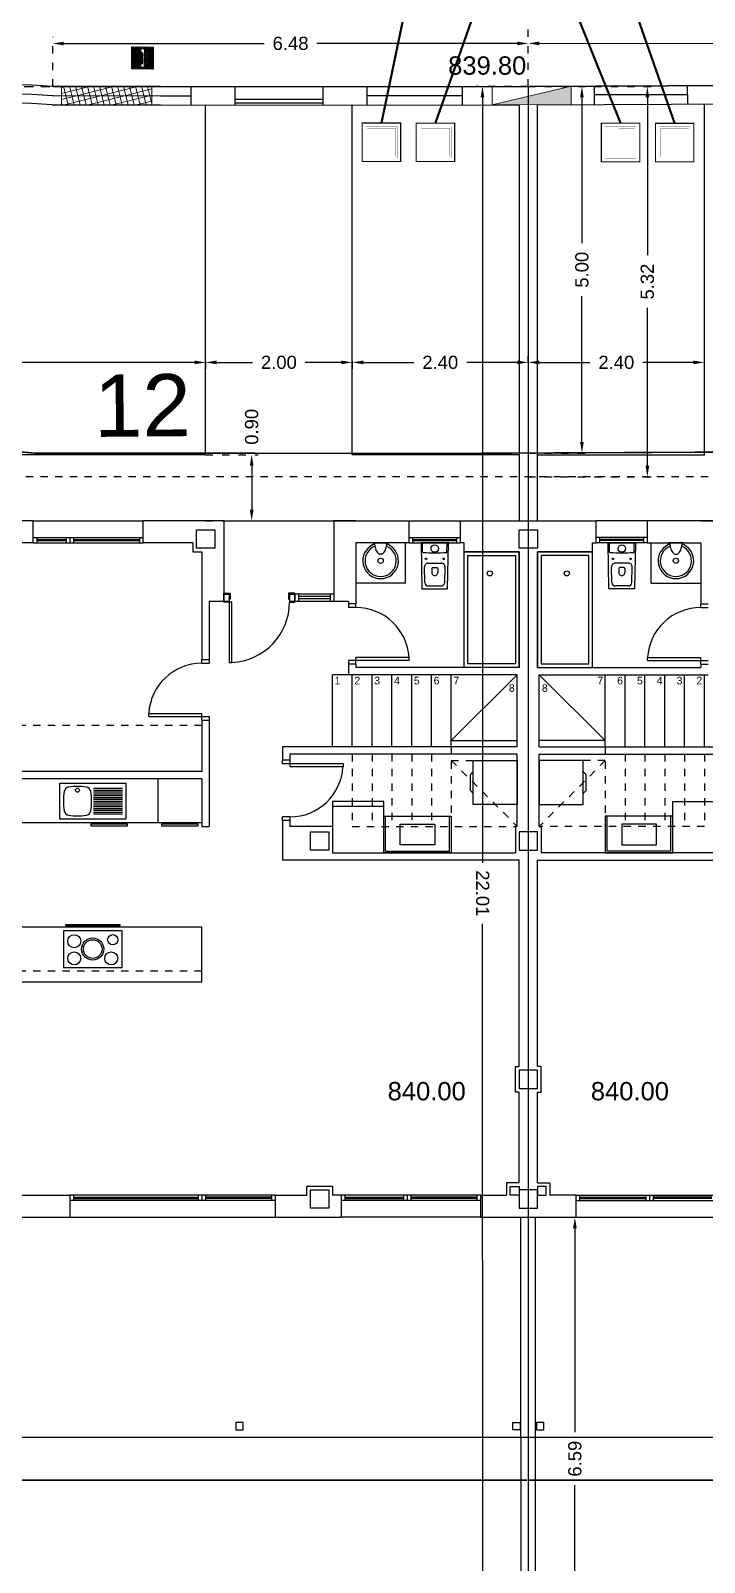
# Model space of a CAD drawing. Header units: millimetres. Extents: x 441061 to 442903, y 4515148 to 4515613.
# Drawn here: x 442709.97 to 442719.15, y 4515528.84 to 4515549.73 of the extents above; entities that cross this region are included whole.
import ezdxf
from ezdxf.enums import TextEntityAlignment as Align

# ---------------------------------------------------------------- set-up
doc = ezdxf.new("R2010")
doc.units = ezdxf.units.MM
for name, pattern in [('CONTINUA', [0]), ('PUNTOS2', [0.125, 0, -0.125]), ('RAYITAS', [0.375, 0.25, -0.125])]:
    doc.linetypes.add(name, pattern=pattern)
for name, color, linetype in [('01_cotas', 254, 'Continuous'), ('01_ejes', 10, 'Continuous'), ('01_implantación', 5, 'Continuous'), ('01_mono BAJA', 2, 'Continuous'), ('01_parcela', 7, 'Continuous'), ('01_proyección', 4, 'RAYITAS'), ('01_retranqueo', 250, 'Continuous'), ('01_textos', 7, 'Continuous'), ('01_urb interior', 4, 'Continuous')]:
    doc.layers.add(name, color=color, linetype=linetype)
doc.layers.add('01_muebles_B', color=254, linetype='Continuous', lineweight=5)
doc.layers.add('INGIN SANEAMIENTO ENTERRADO FECALES', color=10, linetype='Continuous', lineweight=25)
doc.styles.add('Estilo1', font='swissel.ttf')
doc.styles.add('NIEVES2', font='sanss___.ttf')
doc.styles.add('ROMANS', font='romans')
doc.dimstyles.new('DECIMAL-50', dxfattribs={"dimtxt": 0.08, "dimasz": 0.15, "dimexe": 0.09, "dimexo": 0, "dimgap": 0.09, "dimtad": 0, "dimzin": 0, "dimdsep": 46, "dimtxsty": 'ROMANS', "dimcen": 0.09, "dimclrt": 6, "dimadec": 0, "dimazin": 0, "dimtfac": 1.38, "dimtix": 1, "dimtofl": 0, "dimtmove": 2, "dimatfit": 3, "dimldrblk": 'OBLIQUE', "dimfxl": 1, "dimtolj": 1, "dimtzin": 0, "dimarcsym": 0})

# ---------------------------------------------------------------- blocks, each defined once
blk = doc.blocks.new('A$C6A825EFA')
at = {"layer": '01_mono BAJA', "color": 254}
for p, q in [((1.1, 12.5, 0), (0, 12.5, 0)), ((1.1, 12.2, 0), (1.1, 12.5, 0)), ((1.1, 12.5, 0), (2.6, 12.5, 0)), ((3.7, 12.5, 0), (2.6, 12.5, 0)), ((2.6, 12.2, 0), (2.6, 12.5, 0)), ((3.7, 12.5, 0), (3.7, 11.4, 0)), ((3.7, 12.5, 0), (5.2, 12.5, 0)), ((5.5, 12.5, 0), (5.2, 12.5, 0)), ((5.2, 12.5, 0), (5.2, 11.4, 0)), ((5.2, 12.5, 0), (6.225, 12.5, 0)), ((6.225, 12.2, 0), (6.225, 12.5, 0)), ((6.225, 12.5, 0), (6.925, 12.5, 0)), ((6.925, 12.5, 0), (8.775, 12.5, 0)), ((6.925, 12.2, 0), (6.925, 12.5, 0)), ((8.775, 12.2, 0), (8.775, 12.5, 0)), ((9.475, 12.5, 0), (8.775, 12.5, 0)), ((10.5, 12.5, 0), (9.475, 12.5, 0)), ((9.475, 12.2, 0), (9.475, 12.5, 0)), ((10.2, 12.5, 0), (10.5, 12.5, 0)), ((1.1, 12.2, 0), (0.425, 12.2, 0)), ((1.1, 12.27, 0), (2.6, 12.27, 0)), ((1.1, 12.2, 0), (2.6, 12.2, 0)), ((1.15, 12.27, 0), (1.15, 12.2, 0)), ((1.15, 12.242, 0), (1.55, 12.242, 0)), ((1.15, 12.228, 0), (1.55, 12.228, 0)), ((1.55, 12.27, 0), (1.55, 12.2, 0)), ((1.6, 12.27, 0), (1.6, 12.2, 0)), ((1.65, 12.27, 0), (1.65, 12.2, 0)), ((1.65, 12.242, 0), (2.55, 12.242, 0)), ((1.65, 12.228, 0), (2.55, 12.228, 0)), ((2.55, 12.27, 0), (2.55, 12.2, 0)), ((3.275, 12.2, 0), (2.6, 12.2, 0)), ((3.275, 12.2), (3.275, 12.075)), ((5.5, 12.2, 0), (5.5, 11.366, 0)), ((6.225, 12.2, 0), (5.5, 12.2, 0)), ((5.741, 12.198, 0), (5.742, 12.183, 0)), ((5.743, 12.2, 0), (5.932, 12.2, 0)), ((5.934, 12.198, 0), (5.933, 12.183, 0)), ((6.175, 11.65, 0), (6.175, 12.2, 0)), ((6.225, 12.27, 0), (6.925, 12.27, 0)), ((6.225, 12.2, 0), (6.925, 12.2, 0)), ((6.275, 12.2, 0), (6.275, 12.27, 0)), ((6.275, 12.242, 0), (6.875, 12.242, 0)), ((6.275, 12.228, 0), (6.875, 12.228, 0)), ((6.409, 12.073, 0), (6.407, 12.2, 0)), ((6.741, 12.073, 0), (6.743, 12.2, 0)), ((6.875, 12.2, 0), (6.875, 12.27, 0)), ((6.975, 12.2, 0), (6.925, 12.2, 0)), ((6.975, 12.075, 0), (6.975, 12.2, 0)), ((8.725, 12.075, 0), (8.725, 12.2, 0)), ((8.725, 12.2, 0), (8.775, 12.2, 0)), ((9.475, 12.27, 0), (8.775, 12.27, 0)), ((9.475, 12.2, 0), (8.775, 12.2, 0)), ((8.825, 12.2, 0), (8.825, 12.27, 0)), ((9.425, 12.242, 0), (8.825, 12.242, 0)), ((9.425, 12.228, 0), (8.825, 12.228, 0)), ((8.959, 12.073, 0), (8.957, 12.2, 0)), ((9.291, 12.073, 0), (9.293, 12.2, 0)), ((9.425, 12.2, 0), (9.425, 12.27, 0)), ((9.475, 12.2, 0), (10.2, 12.2, 0)), ((9.525, 11.65, 0), (9.525, 12.2, 0)), ((9.766, 12.198, 0), (9.767, 12.183, 0)), ((9.957, 12.2, 0), (9.768, 12.2, 0)), ((9.959, 12.198, 0), (9.958, 12.183, 0)), ((10.2, 12.2, 0), (10.2, 11.366, 0)), ((3.275, 12.075), (3.4, 12.075)), ((3.4, 12.075, 0), (3.4, 10.606, 0)), ((5.853, 12.043, 0), (5.822, 12.043, 0)), ((6.485, 11.92, 0), (6.665, 11.92, 0)), ((7.725, 12.075, 0), (6.975, 12.075, 0)), ((7.725, 10.5, 0), (7.725, 12.075, 0)), ((7.975, 10.5, 0), (7.975, 12.075, 0)), ((7.975, 12.075, 0), (8.725, 12.075, 0)), ((9.215, 11.92, 0), (9.035, 11.92, 0)), ((9.847, 12.043, 0), (9.878, 12.043, 0)), ((6.439, 11.659, 0), (6.435, 11.869, 0)), ((6.535, 11.85, 0), (6.535, 11.79, 0)), ((6.545, 11.86, 0), (6.605, 11.86, 0)), ((6.615, 11.85, 0), (6.615, 11.79, 0)), ((6.711, 11.659, 0), (6.715, 11.869, 0)), ((8.989, 11.659, 0), (8.985, 11.869, 0)), ((9.085, 11.85, 0), (9.085, 11.79, 0)), ((9.155, 11.86, 0), (9.095, 11.86, 0)), ((9.165, 11.85, 0), (9.165, 11.79, 0)), ((9.261, 11.659, 0), (9.265, 11.869, 0)), ((3.785, 11.5, 0), (3.785, 11.44, 0)), ((4.58, 11.5, 0), (4.58, 11.44, 0)), ((4.665, 11.5, 0), (4.665, 11.4, 0)), ((5.2, 11.5, 0), (4.665, 11.5, 0)), ((4.715, 11.5, 0), (4.715, 11.4, 0)), ((5.15, 11.5, 0), (5.15, 11.4, 0)), ((6.175, 11.65, 0), (5.5, 11.65, 0)), ((6.489, 11.61, 0), (6.661, 11.61, 0)), ((9.211, 11.61, 0), (9.039, 11.61, 0)), ((9.525, 11.65, 0), (10.2, 11.65, 0)), ((3.7, 11.4, 0), (3.5, 11.4, 0)), ((3.5, 11.4, 0), (3.5, 10.606, 0)), ((3.71, 11.4, 0), (3.77, 11.4, 0)), ((3.77, 11.43, 0), (3.77, 11.4, 0)), ((4.595, 11.43, 0), (4.595, 11.4, 0)), ((5.2, 11.4, 0), (4.665, 11.4, 0)), ((5.15, 11.467, 0), (4.715, 11.467, 0)), ((5.15, 11.433, 0), (4.715, 11.433, 0)), ((5.4, 11.4, 0), (5.2, 11.4, 0)), ((5.4, 11.4, 0), (5.4, 11.366, 0)), ((5.5, 11.366, 0), (5.4, 11.366, 0)), ((5.4, 11.366, 0), (5.4, 11.316, 0)), ((5.5, 11.316, 0), (5.4, 11.316, 0)), ((5.5, 11.316, 0), (5.5, 11.366, 0)), ((10.2, 11.366, 0), (10.3, 11.366, 0)), ((10.2, 11.316, 0), (10.2, 11.366, 0)), ((10.2, 11.316, 0), (10.3, 11.316, 0)), ((3.4, 10.606, 0), (3.5, 10.606, 0)), ((3.4, 10.556, 0), (3.4, 10.606, 0)), ((3.4, 10.556, 0), (3.5, 10.556, 0)), ((3.5, 10.606, 0), (3.5, 10.556, 0)), ((6.224, 10.591, 0), (5.4, 10.591, 0)), ((5.4, 10.591, 0), (5.4, 10.541, 0)), ((5.4, 10.541, 0), (5.4, 10.4, 0)), ((5.5, 10.541, 0), (5.4, 10.541, 0)), ((5.5, 10.541, 0), (5.5, 10.632, 0)), ((6.224, 10.632, 0), (5.5, 10.632, 0)), ((5.5, 10.541, 0), (5.5, 10.5, 0)), ((7.725, 10.5, 0), (5.5, 10.5, 0)), ((6.224, 10.591, 0), (6.224, 10.632, 0)), ((8.025, 10.5, 0), (10.2, 10.5, 0)), ((9.476, 10.591, 0), (9.476, 10.632, 0)), ((9.476, 10.632, 0), (10.2, 10.632, 0)), ((9.476, 10.591, 0), (10.3, 10.591, 0)), ((10.2, 10.541, 0), (10.2, 10.632, 0)), ((10.2, 10.541, 0), (10.2, 10.5, 0)), ((10.2, 10.541, 0), (10.3, 10.541, 0)), ((5.18, 9.415, 0), (5.18, 10.4, 0)), ((5.4, 10.4, 0), (5.18, 10.4, 0)), ((7.7, 10.4, 0), (5.4, 10.4, 0)), ((5.45, 9.415, 0), (5.45, 10.4, 0)), ((5.72, 9.415, 0), (5.72, 10.4, 0)), ((5.99, 9.415, 0), (5.99, 10.4, 0)), ((6.26, 9.415, 0), (6.26, 10.4, 0)), ((6.53, 9.415, 0), (6.53, 10.4, 0)), ((6.8, 9.415, 0), (6.8, 10.4, 0)), ((6.8, 9.5, 0), (7.7, 10.4, 0)), ((7.7, 9.415, 0), (7.7, 10.4, 0)), ((8, 10.4, 0), (10.3, 10.4, 0)), ((8, 9.415, 0), (8, 10.4, 0)), ((8.9, 9.5, 0), (8, 10.4, 0)), ((8.9, 9.415, 0), (8.9, 10.4, 0)), ((9.17, 9.415, 0), (9.17, 10.4, 0)), ((9.44, 9.415, 0), (9.44, 10.4, 0)), ((9.71, 9.415, 0), (9.71, 10.4, 0)), ((9.98, 9.415, 0), (9.98, 10.4, 0)), ((10.25, 9.415, 0), (10.25, 10.4, 0)), ((2.676, 9.831, 0), (2.676, 9.872, 0)), ((2.676, 9.872, 0), (3.4, 9.872, 0)), ((2.676, 9.831, 0), (3.5, 9.831, 0)), ((3.4, 9.781, 0), (3.4, 9.872, 0)), ((3.5, 9.831, 0), (3.5, 9.781, 0)), ((3.4, 9.781, 0), (3.4, 9.08, 0)), ((3.4, 9.781, 0), (3.5, 9.781, 0)), ((3.5, 9.781, 0), (3.5, 8.33, 0)), ((7.7, 9.415, 0), (4.5, 9.415, 0)), ((4.5, 9.415, 0), (4.5, 9.235, 0)), ((4.5, 9.415, 0), (4.5, 9.235, 0)), ((6.8, 9.5, 0), (7.7, 9.5, 0)), ((8.9, 9.5, 0), (8, 9.5, 0)), ((8, 9.415, 0), (11.2, 9.415, 0)), ((4.6, 9.235, 0), (4.5, 9.235, 0)), ((4.5, 9.185, 0), (4.5, 9.235, 0)), ((7.7, 9.315, 0), (4.6, 9.315, 0)), ((4.6, 9.315, 0), (4.6, 9.235, 0)), ((4.6, 9.315, 0), (4.6, 9.235, 0)), ((4.6, 9.235, 0), (4.6, 9.144, 0)), ((7.7, 8.33, 0), (7.7, 9.315, 0)), ((8, 8.33, 0), (8, 9.315, 0)), ((8, 9.315, 0), (11.1, 9.315, 0)), ((3.4, 9.08, 0), (0.52, 9.08, 0)), ((5.324, 9.185, 0), (4.5, 9.185, 0)), ((5.324, 9.144, 0), (4.6, 9.144, 0)), ((5.324, 9.185, 0), (5.324, 9.144, 0)), ((3.4, 8.98, 0), (0.425, 8.98, 0)), ((1.462, 8.43, 0), (1.462, 8.92, 0)), ((1.462, 8.92, 0), (2.362, 8.92, 0)), ((1.921, 8.85, 0), (2.317, 8.85, 0)), ((1.921, 8.825, 0), (2.317, 8.825, 0)), ((1.921, 8.8, 0), (2.317, 8.8, 0)), ((1.921, 8.775, 0), (2.317, 8.775, 0)), ((2.362, 8.92, 0), (2.362, 8.43, 0)), ((2.8, 8.98, 0), (2.8, 8.38, 0)), ((3.4, 8.98, 0), (3.4, 8.33, 0)), ((1.921, 8.75, 0), (2.317, 8.75, 0)), ((1.921, 8.725, 0), (2.317, 8.725, 0)), ((1.921, 8.7, 0), (2.317, 8.7, 0)), ((1.921, 8.675, 0), (2.317, 8.675, 0)), ((1.921, 8.65, 0), (2.317, 8.65, 0)), ((1.921, 8.625, 0), (2.317, 8.625, 0)), ((1.921, 8.6, 0), (2.317, 8.6, 0)), ((1.921, 8.575, 0), (2.317, 8.575, 0)), ((5.88, 8.6, 0), (5.18, 8.6, 0)), ((3.4, 8.38, 0), (0.425, 8.38, 0)), ((2.362, 8.43, 0), (1.462, 8.43, 0)), ((1.921, 8.55, 0), (2.317, 8.55, 0)), ((1.921, 8.525, 0), (2.317, 8.525, 0)), ((1.921, 8.5, 0), (2.317, 8.5, 0)), ((4.5, 8.41, 0), (4.5, 8.46, 0)), ((4.6, 8.46, 0), (4.5, 8.46, 0)), ((4.5, 8.41, 0), (4.5, 7.87, 0)), ((4.6, 8.41, 0), (4.5, 8.41, 0)), ((4.6, 8.46, 0), (4.6, 8.41, 0)), ((4.6, 8.41, 0), (4.6, 8.33, 0)), ((5.905, 7.995, 0), (5.905, 8.47, 0)), ((6.775, 7.995, 0), (6.775, 8.47, 0)), ((8.925, 7.995, 0), (8.925, 8.47, 0)), ((9.795, 7.995, 0), (9.795, 8.47, 0)), ((3.4, 8.33, 0), (3.5, 8.33, 0)), ((5.18, 8.33, 0), (4.6, 8.33, 0)), ((5.18, 8.33, 0), (5.18, 7.97, 0)), ((7.7, 8.33, 0), (7.675, 8.33, 0)), ((7.7, 8.33, 0), (7.675, 8.33, 0)), ((7.675, 8.33, 0), (7.675, 7.97, 0)), ((8, 8.33, 0), (8.025, 8.33, 0)), ((8, 8.33, 0), (8.025, 8.33, 0)), ((8.025, 8.33, 0), (8.025, 7.97, 0)), ((5.18, 7.97, 0), (7.675, 7.97, 0)), ((5.905, 7.995, 0), (6.775, 7.995, 0)), ((10.52, 7.97, 0), (8.025, 7.97, 0)), ((9.795, 7.995, 0), (8.925, 7.995, 0)), ((7.725, 7.87, 0), (4.5, 7.87, 0)), ((7.725, 5.055, 0), (7.725, 7.87, 0)), ((7.975, 5.055, 0), (7.975, 7.87, 0)), ((7.975, 7.87, 0), (11.2, 7.87, 0)), ((3.4, 6.955, 0), (0.3, 6.955, 0)), ((3.4, 6.205, 0), (3.4, 6.955, 0)), ((3.4, 6.205, 0), (0.3, 6.205, 0)), ((7.675, 4.705, 0), (7.675, 5.055, 0)), ((7.675, 5.055, 0), (7.725, 5.055, 0)), ((8.025, 5.055, 0), (7.975, 5.055, 0)), ((8.025, 4.705, 0), (8.025, 5.055, 0)), ((7.725, 4.705, 0), (7.675, 4.705, 0)), ((7.725, 3.47, 0), (7.725, 4.705, 0)), ((7.975, 3.47, 0), (7.975, 4.705, 0)), ((7.975, 4.705, 0), (8.025, 4.705, 0)), ((7.725, 3.47, 0), (7.555, 3.47, 0)), ((7.555, 3.47, 0), (7.555, 3.3, 0)), ((7.975, 3.47, 0), (8.145, 3.47, 0)), ((8.145, 3.47, 0), (8.145, 3.3, 0)), ((0.595, 3.3, 0), (1.6, 3.3, 0)), ((1.6, 3.3, 0), (1.6, 3, 0)), ((4.4, 3.3, 0), (1.6, 3.3, 0)), ((4.4, 3.23, 0), (1.6, 3.23, 0)), ((1.65, 3.3, 0), (1.65, 3.23, 0)), ((1.65, 3.272, 0), (3.35, 3.272, 0)), ((1.65, 3.258, 0), (3.35, 3.258, 0)), ((3.35, 3.3, 0), (3.35, 3.23, 0)), ((3.4, 3.3, 0), (3.4, 3.23, 0)), ((3.45, 3.3, 0), (3.45, 3.23, 0)), ((4.35, 3.272, 0), (3.45, 3.272, 0)), ((4.35, 3.258, 0), (3.45, 3.258, 0)), ((4.35, 3.3, 0), (4.35, 3.23, 0)), ((4.4, 3.3, 0), (4.4, 3, 0)), ((4.4, 3.3, 0), (4.83, 3.3, 0)), ((5.3, 3.3, 0), (5.18, 3.3, 0)), ((7.2, 3.3, 0), (5.3, 3.3, 0)), ((5.3, 3.3, 0), (5.3, 3, 0)), ((7.2, 3.23, 0), (5.3, 3.23, 0)), ((5.35, 3.3, 0), (5.35, 3.23, 0)), ((5.35, 3.272, 0), (6.15, 3.272, 0)), ((5.35, 3.258, 0), (6.15, 3.258, 0)), ((6.15, 3.3, 0), (6.15, 3.23, 0)), ((6.2, 3.3, 0), (6.2, 3.23, 0)), ((6.25, 3.3, 0), (6.25, 3.23, 0)), ((7.15, 3.272, 0), (6.25, 3.272, 0)), ((7.15, 3.258, 0), (6.25, 3.258, 0)), ((7.15, 3.3, 0), (7.15, 3.23, 0)), ((7.2, 3.3, 0), (7.555, 3.3, 0)), ((7.2, 3.3, 0), (7.2, 3, 0)), ((8.5, 3.3, 0), (8.145, 3.3, 0)), ((8.5, 3.3, 0), (10.4, 3.3, 0)), ((8.5, 3.3, 0), (8.5, 3, 0)), ((8.5, 3.23, 0), (10.4, 3.23, 0)), ((8.55, 3.3, 0), (8.55, 3.23, 0)), ((8.55, 3.272, 0), (9.45, 3.272, 0)), ((8.55, 3.258, 0), (9.45, 3.258, 0)), ((9.45, 3.3, 0), (9.45, 3.23, 0)), ((9.5, 3.3, 0), (9.5, 3.23, 0)), ((9.55, 3.3, 0), (9.55, 3.23, 0)), ((10.35, 3.272, 0), (9.55, 3.272, 0)), ((10.35, 3.258, 0), (9.55, 3.258, 0)), ((0, 3, 0), (1.6, 3, 0)), ((1.6, 3, 0), (4.4, 3, 0)), ((4.4, 3, 0), (5.3, 3, 0)), ((7.2, 3, 0), (5.3, 3, 0)), ((7.2, 3, 0), (8.5, 3, 0)), ((7.75, 0, 0), (7.75, 3, 0)), ((7.95, 0, 0), (7.95, 3, 0)), ((8.5, 3, 0), (10.4, 3, 0)), ((0, 0, 0), (15.7, 0, 0))]:
    blk.add_line(p, q, dxfattribs=at)
for points in [[(3.575, 12.125), (3.325, 12.125), (3.325, 12.375), (3.575, 12.375), (3.575, 12.125)], [(7.725, 12.375), (7.975, 12.375), (7.975, 12.125), (7.725, 12.125), (7.725, 12.375)], [(5.13, 8.005), (4.88, 8.005), (4.88, 8.255), (5.13, 8.255), (5.13, 8.005)], [(7.725, 8.005), (7.975, 8.005), (7.975, 8.255), (7.725, 8.255), (7.725, 8.005)], [(7.725, 4.755), (7.975, 4.755), (7.975, 5.005), (7.725, 5.005), (7.725, 4.755)], [(5.13, 3.125), (4.88, 3.125), (4.88, 3.375), (5.13, 3.375), (5.13, 3.125)], [(7.725, 3.125), (7.975, 3.125), (7.975, 3.375), (7.725, 3.375), (7.725, 3.125)], [(3.965, 0.2), (3.865, 0.2), (3.865, 0.1), (3.965, 0.1)]]:
    blk.add_lwpolyline(points, close=True, dxfattribs=at)
at = {"layer": '01_mono BAJA', "color": 254, "elevation": 0, "flags": 128}
for points in [[(6.394, 12.2, 0.414214), (6.39, 12.196), (6.39, 12.195), (6.4, 11.574, 0.436396), (6.404, 11.57), (6.746, 11.57, 0.436396), (6.75, 11.574), (6.76, 12.195), (6.76, 12.196, 0.414214), (6.756, 12.2)], [(9.306, 12.2, -0.414214), (9.31, 12.196), (9.31, 12.195), (9.3, 11.574, -0.436396), (9.296, 11.57), (8.954, 11.57, -0.436396), (8.95, 11.574), (8.94, 12.195), (8.94, 12.196, -0.414214), (8.944, 12.2)]]:
    blk.add_lwpolyline(points, format="xyb", close=True, dxfattribs=at)
at = {"layer": '01_mono BAJA', "color": 254, "elevation": 0}
for points in [[(6.975, 12.075), (7.725, 12.075), (7.725, 10.5), (6.975, 10.5)], [(7.025, 12.025), (7.675, 12.025), (7.675, 10.55), (7.025, 10.55)], [(8.725, 12.075), (7.975, 12.075), (7.975, 10.5), (8.725, 10.5)], [(8.675, 12.025), (8.025, 12.025), (8.025, 10.55), (8.675, 10.55)], [(3.785, 11.51), (3.785, 11.5), (3.7, 11.5), (3.7, 11.51)], [(3.77, 11.4), (3.7, 11.4), (3.7, 11.5), (3.77, 11.5)], [(4.58, 11.51), (4.58, 11.5), (4.665, 11.5), (4.665, 11.51)], [(3.77, 11.4), (3.77, 11.39), (3.7, 11.39), (3.7, 11.4)], [(3.785, 11.44), (3.785, 11.43), (3.77, 11.43), (3.77, 11.44)], [(3.77, 11.39), (3.77, 10.565), (3.81, 10.565), (3.81, 11.39)], [(4.58, 11.44), (4.58, 11.43), (4.595, 11.43), (4.595, 11.44)], [(4.595, 11.4), (4.595, 11.39), (4.665, 11.39), (4.665, 11.4)], [(7.1, 9.23), (7.7, 9.23), (7.7, 8.63), (7.1, 8.63)], [(8.6, 9.23), (8, 9.23), (8, 8.63), (8.6, 8.63)], [(5.18, 8.67), (5.18, 7.97), (5.88, 7.97), (5.88, 8.67)], [(10.52, 8.67), (10.52, 7.97), (9.82, 7.97), (9.82, 8.67)], [(1.887, 8.36), (1.887, 8.34), (2.387, 8.34), (2.387, 8.36)], [(2.85, 8.36), (2.85, 8.34), (3.35, 8.34), (3.35, 8.36)], [(5.88, 8.47), (6.8, 8.47), (6.8, 7.97), (5.88, 7.97)], [(6.104, 8.363), (6.576, 8.363), (6.576, 8.077), (6.104, 8.077)], [(9.82, 8.47), (8.9, 8.47), (8.9, 7.97), (9.82, 7.97)], [(9.596, 8.363), (9.124, 8.363), (9.124, 8.077), (9.596, 8.077)], [(1.513, 6.408), (2.313, 6.408), (2.312, 6.908), (1.512, 6.908)], [(2.28, 6.975), (1.545, 6.975), (1.545, 6.995), (2.28, 6.995)], [(7.605, 3.42), (7.725, 3.42), (7.725, 3.3), (7.605, 3.3)], [(8.095, 3.42), (7.975, 3.42), (7.975, 3.3), (8.095, 3.3)], [(7.64, 0.2), (7.74, 0.2), (7.74, 0.1), (7.64, 0.1)], [(8.06, 0.2), (7.96, 0.2), (7.96, 0.1), (8.06, 0.1)]]:
    blk.add_lwpolyline(points, close=True, dxfattribs=at)
for points in [[(4.595, 11.5), (4.595, 11.4)], [(4.665, 11.4), (4.665, 11.5)], [(7.1, 8.78), (7.06, 8.82), (7.06, 9.04), (7.1, 9.08)], [(8.6, 8.78), (8.64, 8.82), (8.64, 9.04), (8.6, 9.08)]]:
    blk.add_lwpolyline(points, dxfattribs=at)
at = {"layer": '01_mono BAJA', "color": 254}
blk.add_lwpolyline([(4.83, 3.3), (4.83, 3.425), (5.18, 3.425), (5.18, 3.3)], dxfattribs=at)
for centre, radius in [((6.575, 12.12, 0), 0.051), ((9.125, 12.12, 0), 0.051), ((5.837, 11.953, 0), 0.036), ((6.455, 11.98, 0), 0.01), ((6.695, 11.98, 0), 0.01), ((9.005, 11.98, 0), 0.01), ((9.245, 11.98, 0), 0.01), ((9.862, 11.953, 0), 0.036), ((7.325, 11.781, 0), 0.035), ((8.375, 11.781, 0), 0.035), ((1.704, 8.825, 0), 0.0275), ((1.66, 6.765, 0), 0.089), ((1.912, 6.658, 0), 0.152), ((1.912, 6.658, 0), 0.127), ((2.185, 6.785, 0), 0.0693), ((1.66, 6.531, 0), 0.089), ((2.165, 6.531, 0), 0.089)]:
    blk.add_circle(centre, radius, dxfattribs=at)
for centre, radius, start, end in [((5.837, 11.953, 0), 0.243, 114.8749, 65.1251), ((5.837, 11.953, 0), 0.213, 112.0656, 68.0564), ((5.729, 12.184, 0), 0.0128, 300.5291, 356.214), ((5.743, 12.197, 0), 0.0027, 90, 173.3159), ((6.033, 12.197, 0), 0.279, 179.383, 196.8165), ((5.642, 12.197, 0), 0.279, 343.1835, 0.617), ((5.932, 12.197, 0), 0.0027, 6.6841, 90), ((5.946, 12.184, 0), 0.0128, 183.786, 239.4709), ((9.862, 11.953, 0), 0.243, 114.8749, 65.1251), ((9.862, 11.953, 0), 0.213, 111.9436, 67.9344), ((9.754, 12.184, 0), 0.0128, 300.5291, 356.214), ((9.768, 12.197, 0), 0.0027, 90, 173.3159), ((10.058, 12.197, 0), 0.279, 179.383, 196.8165), ((9.667, 12.197, 0), 0.279, 343.1835, 0.617), ((9.957, 12.197, 0), 0.0027, 6.6841, 90), ((9.971, 12.184, 0), 0.0128, 183.786, 239.4709), ((5.903, 12.158, 0), 0.143, 196.8165, 225.6956), ((5.837, 12.091, 0), 0.0498, 225.6956, 252.5904), ((5.837, 12.091, 0), 0.0498, 287.9532, 314.3044), ((5.772, 12.158, 0), 0.143, 314.3044, 343.1835), ((6.416, 12.073, 0), 0.007, 180.924, 266.9359), ((6.575, 15.044, 0), 2.982, 266.9359, 273.0641), ((6.485, 11.87, 0), 0.05, 90, 180.924), ((6.665, 11.87, 0), 0.05, 359.076, 90), ((6.734, 12.073, 0), 0.007, 273.0641, 359.076), ((8.966, 12.073, 0), 0.007, 180.924, 266.9359), ((9.125, 15.044, 0), 2.982, 266.9359, 273.0641), ((9.035, 11.87, 0), 0.05, 90, 180.924), ((9.215, 11.87, 0), 0.05, 359.076, 90), ((9.284, 12.073, 0), 0.007, 273.0641, 359.076), ((9.928, 12.158, 0), 0.143, 196.8165, 225.6956), ((9.863, 12.091, 0), 0.0498, 225.6956, 252.0468), ((9.863, 12.091, 0), 0.0498, 287.4096, 314.3044), ((9.797, 12.158, 0), 0.143, 314.3044, 343.1835), ((6.545, 11.85, 0), 0.01, 90, 180), ((6.575, 11.79, 0), 0.04, 180, 0), ((6.605, 11.85, 0), 0.01, 0, 90), ((9.095, 11.85, 0), 0.01, 90, 180), ((9.125, 11.79, 0), 0.04, 180, 0), ((9.155, 11.85, 0), 0.01, 0, 90), ((6.489, 11.66, 0), 0.05, 180.924, 270), ((6.661, 11.66, 0), 0.05, 270, 359.076), ((9.039, 11.66, 0), 0.05, 180.924, 270), ((9.211, 11.66, 0), 0.05, 270, 359.076), ((3.768, 11.391, 0), 0.827, 272.8856, 359.9505), ((5.5, 10.591, 0), 0.725, 3.2758, 90), ((10.2, 10.591, 0), 0.725, 90, 176.7242), ((3.4, 9.831, 0), 0.725, 90, 176.7242), ((4.6, 9.185, 0), 0.725, 270, 356.7242), ((2.262, 8.675, 0), 0.75, 169.8852, 190.1148), ((1.598, 8.794, 0), 0.075, 99.0787, 169.8852), ((1.704, 8.127, 0), 0.75, 80.9213, 99.0787), ((1.811, 8.794, 0), 0.075, 10.1148, 80.9213), ((1.146, 8.675, 0), 0.75, 349.8852, 10.1148), ((1.598, 8.557, 0), 0.075, 190.1148, 260.9213), ((1.704, 9.223, 0), 0.75, 260.9213, 279.0787), ((1.811, 8.557, 0), 0.075, 279.0787, 349.8852)]:
    blk.add_arc(centre, radius, start, end, dxfattribs=at)
at = {"layer": '01_proyección', "color": 120, "ltscale": 0.25}
for p, q in [((3.4, 9.705, 0), (0.52, 9.705, 0)), ((6.8, 9.415, 0), (6.8, 8.33, 0)), ((8.9, 9.415, 0), (8.9, 8.33, 0)), ((5.45, 9.315, 0), (5.45, 8.33, 0)), ((5.72, 9.315, 0), (5.72, 8.33, 0)), ((5.99, 9.315, 0), (5.99, 8.33, 0)), ((6.26, 9.315, 0), (6.26, 8.33, 0)), ((6.53, 9.315, 0), (6.53, 8.33, 0)), ((6.8, 9.23, 0), (7.7, 9.23, 0)), ((6.8, 9.23, 0), (7.7, 8.33, 0)), ((8.9, 9.23, 0), (8, 9.23, 0)), ((8.9, 9.23, 0), (8, 8.33, 0)), ((9.17, 9.315, 0), (9.17, 8.33, 0)), ((9.44, 9.315, 0), (9.44, 8.33, 0)), ((9.71, 9.315, 0), (9.71, 8.33, 0)), ((9.98, 9.315, 0), (9.98, 8.33, 0)), ((10.25, 9.315, 0), (10.25, 8.33, 0)), ((5.45, 8.33, 0), (7.675, 8.33, 0)), ((10.25, 8.33, 0), (8.025, 8.33, 0)), ((3.4, 6.355, 0), (0.3, 6.355, 0))]:
    blk.add_line(p, q, dxfattribs=at)
at = {"layer": '01_proyección', "color": 120, "ltscale": 0.25, "elevation": 0}
blk.add_lwpolyline([(15.7, 7.405), (16.3, 7.405), (16.3, 13.1), (-0.6, 13.1), (-0.6, 7.405), (0, 7.405)], dxfattribs=at)
at = {"layer": '01_mono BAJA', "color": 254, "style": 'NIEVES2'}
for s, p in [('1', (5.249, 10.268, 0)), ('2', (5.519, 10.268, 0)), ('3', (5.789, 10.268, 0)), ('4', (6.059, 10.268, 0)), ('5', (6.329, 10.268, 0)), ('6', (6.599, 10.268, 0)), ('7', (6.869, 10.268, 0)), ('8', (7.625, 10.166, 0))]:
    blk.add_text(s, height=0.103, dxfattribs=at).set_placement(p, align=Align.CENTER)
for s, p in [('8', (8.075, 10.166, 0)), ('7', (8.831, 10.268, 0)), ('6', (9.101, 10.268, 0)), ('5', (9.371, 10.268, 0)), ('4', (9.641, 10.268, 0)), ('3', (9.911, 10.268, 0)), ('2', (10.181, 10.268, 0))]:
    blk.add_text(s, height=0.103, rotation=0, dxfattribs=at).set_placement(p, align=Align.CENTER)
blk = doc.blocks.new('ARQUETA FECALES 1')
at = {"layer": 'INGIN SANEAMIENTO ENTERRADO FECALES'}
for points, const_width in [([(13.525, 21.29), (13.525, 21.824), (14.059, 21.824), (14.059, 21.29)], 0.015), ([(13.574, 21.339), (13.574, 21.775), (14.01, 21.775), (14.01, 21.339)], 0.0015), ([(13.597, 21.362), (13.597, 21.753), (13.988, 21.753), (13.988, 21.362)], 0.0015)]:
    blk.add_lwpolyline(points, close=True, dxfattribs=dict(at, const_width=const_width))
blk = doc.blocks.new('ACO25X25')
h = blk.add_hatch()
h.set_pattern_fill('ANSI37', color=256, scale=0.005)
h.set_pattern_definition([(45.00000001175, (-280056.18755, -4524533.909328), (-0.01122532015364, 0.011225320149034), []), (135.00000001175, (-280056.18755, -4524533.909328), (-0.011225320149034, -0.01122532015364), [])])
h.paths.add_polyline_path([(0.125, 0.125), (-0.125, 0.125), (-0.02, 0.02), (0.105, 0.02), (0.105, -0.02), (0.02, -0.02), (0.125, -0.125)], flags=17)
h.paths.add_polyline_path([(0.02, -0.02), (-0.105, -0.02), (-0.105, 0.02), (-0.02, 0.02), (-0.125, 0.125), (-0.125, -0.125), (0.125, -0.125)], flags=17)
for points in [[(-0.125, 0.125), (0.125, 0.125), (0.125, -0.125), (-0.125, -0.125)], [(-0.105, -0.02), (-0.105, 0.02), (0.105, 0.02), (0.105, -0.02)]]:
    blk.add_lwpolyline(points, close=True)
at = {"style": 'ROMANS', "oblique": 15, "width": 1.035276}
blk.add_text('ACOMETIDA', height=0.0183, dxfattribs=at).set_placement((0, -0.013), align=Align.CENTER)
blk = doc.blocks.new('*D246')
at = {"layer": '01_cotas', "color": 0, "linetype": 'PUNTOS2', "lineweight": -2, "transparency": 16777216}
for p, q in [((442710.269, 4515548.968), (442710.269, 4515549.645)), ((442716.751, 4515548.97), (442716.751, 4515549.646))]:
    blk.add_line(p, q, dxfattribs=at)
at = {"layer": '01_cotas', "color": 0, "lineweight": -2, "transparency": 16777216}
for p, q in [((442710.419, 4515549.555), (442713.15, 4515549.555)), ((442716.601, 4515549.556), (442713.87, 4515549.556))]:
    blk.add_line(p, q, dxfattribs=at)
at = {"layer": '01_cotas', "color": 0, "transparency": 16777216}
for points in [[(442710.419, 4515549.58), (442710.419, 4515549.53), (442710.269, 4515549.555)], [(442716.601, 4515549.581), (442716.601, 4515549.531), (442716.751, 4515549.556)]]:
    blk.add_solid(points, dxfattribs=at)
at = {"layer": '01_cotas', "color": 7, "transparency": 16777216, "insert": (442713.51, 4515549.556), "char_height": 0.18, "attachment_point": 5, "rotation": 0.0157, "style": 'Estilo1'}
blk.add_mtext('\\A1;6.48', dxfattribs=at)
blk = doc.blocks.new('*D247')
at = {"layer": '01_cotas', "color": 0, "linetype": 'PUNTOS2', "lineweight": -2, "transparency": 16777216}
for p, q in [((442716.751, 4515548.97), (442716.751, 4515549.646)), ((442730.818, 4515548.976), (442730.817, 4515549.653))]:
    blk.add_line(p, q, dxfattribs=at)
at = {"layer": '01_cotas', "color": 0, "lineweight": -2, "transparency": 16777216}
for p, q in [((442716.901, 4515549.557), (442723.353, 4515549.559)), ((442730.667, 4515549.563), (442724.215, 4515549.56))]:
    blk.add_line(p, q, dxfattribs=at)
at = {"layer": '01_cotas', "color": 0, "transparency": 16777216}
for points in [[(442716.901, 4515549.582), (442716.901, 4515549.532), (442716.751, 4515549.556)], [(442730.667, 4515549.588), (442730.667, 4515549.538), (442730.817, 4515549.563)]]:
    blk.add_solid(points, dxfattribs=at)
at = {"layer": '01_cotas', "color": 7, "transparency": 16777216, "insert": (442723.784, 4515549.56), "char_height": 0.18, "attachment_point": 5, "rotation": 0.0255, "style": 'Estilo1'}
blk.add_mtext('\\A1;14.07', dxfattribs=at)
blk = doc.blocks.new('*D248')
at = {"layer": '01_cotas', "color": 0, "linetype": 'PUNTOS2', "lineweight": -2, "transparency": 16777216}
for p, q in [((442716.751, 4515548.97), (442717.572, 4515548.97)), ((442716.751, 4515543.97), (442717.572, 4515543.97))]:
    blk.add_line(p, q, dxfattribs=at)
at = {"layer": '01_cotas', "color": 0, "lineweight": -2, "transparency": 16777216}
for p, q in [((442717.482, 4515548.82), (442717.482, 4515546.83)), ((442717.482, 4515544.12), (442717.482, 4515546.11))]:
    blk.add_line(p, q, dxfattribs=at)
at = {"layer": '01_cotas', "color": 0, "transparency": 16777216}
for points in [[(442717.457, 4515548.82), (442717.507, 4515548.82), (442717.482, 4515548.97)], [(442717.457, 4515544.12), (442717.507, 4515544.12), (442717.482, 4515543.97)]]:
    blk.add_solid(points, dxfattribs=at)
at = {"layer": '01_cotas', "color": 7, "transparency": 16777216, "insert": (442717.482, 4515546.47), "char_height": 0.18, "attachment_point": 5, "rotation": 90, "style": 'Estilo1'}
blk.add_mtext('\\A1;5.00', dxfattribs=at)
blk = doc.blocks.new('*D351')
at = {"layer": '01_cotas', "color": 0, "linetype": 'PUNTOS2', "lineweight": -2, "transparency": 16777216}
for p, q in [((442716.751, 4515548.97), (442718.464, 4515548.97)), ((442716.751, 4515543.647), (442718.464, 4515543.647))]:
    blk.add_line(p, q, dxfattribs=at)
at = {"layer": '01_cotas', "color": 0, "lineweight": -2, "transparency": 16777216}
for p, q in [((442718.374, 4515548.82), (442718.374, 4515546.667)), ((442718.374, 4515543.797), (442718.374, 4515545.95))]:
    blk.add_line(p, q, dxfattribs=at)
at = {"layer": '01_cotas', "color": 0, "transparency": 16777216}
for points in [[(442718.349, 4515548.82), (442718.399, 4515548.82), (442718.374, 4515548.97)], [(442718.349, 4515543.797), (442718.399, 4515543.797), (442718.374, 4515543.647)]]:
    blk.add_solid(points, dxfattribs=at)
at = {"layer": '01_cotas', "color": 7, "transparency": 16777216, "insert": (442718.374, 4515546.308), "char_height": 0.18, "attachment_point": 5, "rotation": 90, "style": 'Estilo1'}
blk.add_mtext('\\A1;5.32', dxfattribs=at)
blk = doc.blocks.new('*D355')
at = {"layer": '01_cotas', "color": 0, "linetype": 'PUNTOS2', "lineweight": -2, "transparency": 16777216}
for p, q in [((442716.751, 4515548.97), (442716.036, 4515548.97)), ((442716.755, 4515526.961), (442716.04, 4515526.961))]:
    blk.add_line(p, q, dxfattribs=at)
at = {"layer": '01_cotas', "color": 0, "lineweight": -2, "transparency": 16777216}
for p, q in [((442716.126, 4515548.82), (442716.128, 4515538.38)), ((442716.13, 4515527.111), (442716.128, 4515537.551))]:
    blk.add_line(p, q, dxfattribs=at)
at = {"layer": '01_cotas', "color": 0, "transparency": 16777216}
for points in [[(442716.151, 4515548.82), (442716.101, 4515548.82), (442716.126, 4515548.97)], [(442716.155, 4515527.111), (442716.105, 4515527.111), (442716.13, 4515526.961)]]:
    blk.add_solid(points, dxfattribs=at)
at = {"layer": '01_cotas', "color": 7, "transparency": 16777216, "insert": (442716.128, 4515537.965), "char_height": 0.18, "attachment_point": 5, "rotation": 270.0106, "style": 'Estilo1'}
blk.add_mtext('\\A1;22.01', dxfattribs=at)
blk = doc.blocks.new('*D356')
at = {"layer": '01_cotas', "color": 0, "linetype": 'PUNTOS2', "lineweight": -2, "transparency": 16777216}
for p, q in [((442716.751, 4515533.547), (442717.476, 4515533.547)), ((442716.751, 4515526.961), (442717.476, 4515526.961))]:
    blk.add_line(p, q, dxfattribs=at)
at = {"layer": '01_cotas', "color": 0, "lineweight": -2, "transparency": 16777216}
for p, q in [((442717.386, 4515533.397), (442717.386, 4515530.614)), ((442717.386, 4515527.111), (442717.386, 4515529.894))]:
    blk.add_line(p, q, dxfattribs=at)
at = {"layer": '01_cotas', "color": 0, "transparency": 16777216}
for points in [[(442717.361, 4515533.397), (442717.411, 4515533.397), (442717.386, 4515533.547)], [(442717.361, 4515527.111), (442717.411, 4515527.111), (442717.386, 4515526.961)]]:
    blk.add_solid(points, dxfattribs=at)
at = {"layer": '01_cotas', "color": 7, "transparency": 16777216, "insert": (442717.386, 4515530.254), "char_height": 0.18, "attachment_point": 5, "rotation": 90, "style": 'Estilo1'}
blk.add_mtext('\\A1;6.59', dxfattribs=at)
blk = doc.blocks.new('*D362')
at = {"layer": '01_cotas', "color": 0, "linetype": 'PUNTOS2', "lineweight": -2, "transparency": 16777216}
for p, q in [((442712.351, 4515543.947), (442713.07, 4515543.947)), ((442712.351, 4515543.047), (442713.07, 4515543.047))]:
    blk.add_line(p, q, dxfattribs=at)
at = {"layer": '01_cotas', "color": 0, "lineweight": -2, "transparency": 16777216}
blk.add_line((442712.98, 4515543.797), (442712.98, 4515543.197), dxfattribs=at)
at = {"layer": '01_cotas', "color": 0, "transparency": 16777216}
for points in [[(442712.955, 4515543.797), (442713.005, 4515543.797), (442712.98, 4515543.947)], [(442712.955, 4515543.197), (442713.005, 4515543.197), (442712.98, 4515543.047)]]:
    blk.add_solid(points, dxfattribs=at)
at = {"layer": '01_cotas', "color": 7, "transparency": 16777216, "insert": (442712.98, 4515544.327), "char_height": 0.18, "attachment_point": 5, "rotation": 90, "style": 'Estilo1'}
blk.add_mtext('\\A1;0.90', dxfattribs=at)
blk = doc.blocks.new('*D369')
at = {"layer": '01_cotas', "color": 0, "linetype": 'PUNTOS2', "lineweight": -2, "transparency": 16777216}
for p, q in [((442712.351, 4515545.217), (442712.351, 4515545.116)), ((442714.351, 4515545.217), (442714.351, 4515545.116))]:
    blk.add_line(p, q, dxfattribs=at)
at = {"layer": '01_cotas', "color": 0, "lineweight": -2, "transparency": 16777216}
for p, q in [((442712.501, 4515545.206), (442712.991, 4515545.206)), ((442714.201, 4515545.206), (442713.711, 4515545.206))]:
    blk.add_line(p, q, dxfattribs=at)
at = {"layer": '01_cotas', "color": 0, "transparency": 16777216}
for points in [[(442712.501, 4515545.231), (442712.501, 4515545.181), (442712.351, 4515545.206)], [(442714.201, 4515545.231), (442714.201, 4515545.181), (442714.351, 4515545.206)]]:
    blk.add_solid(points, dxfattribs=at)
at = {"layer": '01_cotas', "color": 7, "transparency": 16777216, "insert": (442713.351, 4515545.206), "char_height": 0.18, "attachment_point": 5, "style": 'Estilo1'}
blk.add_mtext('\\A1;2.00', dxfattribs=at)
blk = doc.blocks.new('*D370')
at = {"layer": '01_cotas', "color": 0, "linetype": 'PUNTOS2', "lineweight": -2, "transparency": 16777216}
for p, q in [((442714.351, 4515545.206), (442714.351, 4515545.296)), ((442716.751, 4515545.206), (442716.751, 4515545.296))]:
    blk.add_line(p, q, dxfattribs=at)
at = {"layer": '01_cotas', "color": 0, "lineweight": -2, "transparency": 16777216}
for p, q in [((442714.501, 4515545.206), (442715.191, 4515545.206)), ((442716.601, 4515545.206), (442715.911, 4515545.206))]:
    blk.add_line(p, q, dxfattribs=at)
at = {"layer": '01_cotas', "color": 0, "transparency": 16777216}
for points in [[(442714.501, 4515545.231), (442714.501, 4515545.181), (442714.351, 4515545.206)], [(442716.601, 4515545.231), (442716.601, 4515545.181), (442716.751, 4515545.206)]]:
    blk.add_solid(points, dxfattribs=at)
at = {"layer": '01_cotas', "color": 7, "transparency": 16777216, "insert": (442715.551, 4515545.206), "char_height": 0.18, "attachment_point": 5, "style": 'Estilo1'}
blk.add_mtext('\\A1;2.40', dxfattribs=at)
blk = doc.blocks.new('*D372')
at = {"layer": '01_cotas', "color": 0, "linetype": 'PUNTOS2', "lineweight": -2, "transparency": 16777216}
for p, q in [((442716.751, 4515545.206), (442716.751, 4515545.296)), ((442719.151, 4515545.206), (442719.151, 4515545.296))]:
    blk.add_line(p, q, dxfattribs=at)
at = {"layer": '01_cotas', "color": 0, "lineweight": -2, "transparency": 16777216}
for p, q in [((442716.901, 4515545.206), (442717.591, 4515545.206)), ((442719.001, 4515545.206), (442718.311, 4515545.206))]:
    blk.add_line(p, q, dxfattribs=at)
at = {"layer": '01_cotas', "color": 0, "transparency": 16777216}
for points in [[(442716.901, 4515545.231), (442716.901, 4515545.181), (442716.751, 4515545.206)], [(442719.001, 4515545.231), (442719.001, 4515545.181), (442719.151, 4515545.206)]]:
    blk.add_solid(points, dxfattribs=at)
at = {"layer": '01_cotas', "color": 7, "transparency": 16777216, "insert": (442717.951, 4515545.206), "char_height": 0.18, "attachment_point": 5, "style": 'Estilo1'}
blk.add_mtext('\\A1;2.40', dxfattribs=at)
blk = doc.blocks.new('*D374')
at = {"layer": '01_cotas', "color": 0, "linetype": 'PUNTOS2', "lineweight": -2, "transparency": 16777216}
for p, q in [((442702.679, 4515548.969), (442702.679, 4515552.729)), ((442716.751, 4515548.97), (442716.751, 4515552.73))]:
    blk.add_line(p, q, dxfattribs=at)
at = {"layer": '01_cotas', "color": 0, "lineweight": -2, "transparency": 16777216}
for p, q in [((442702.829, 4515552.639), (442709.283, 4515552.639)), ((442716.601, 4515552.64), (442710.146, 4515552.639))]:
    blk.add_line(p, q, dxfattribs=at)
at = {"layer": '01_cotas', "color": 0, "transparency": 16777216}
for points in [[(442702.829, 4515552.664), (442702.829, 4515552.614), (442702.679, 4515552.639)], [(442716.601, 4515552.665), (442716.601, 4515552.615), (442716.751, 4515552.64)]]:
    blk.add_solid(points, dxfattribs=at)
at = {"layer": '01_cotas', "color": 7, "transparency": 16777216, "insert": (442709.715, 4515552.639), "char_height": 0.18, "attachment_point": 5, "rotation": 0.0046, "style": 'Estilo1'}
blk.add_mtext('\\A1;14.07', dxfattribs=at)
blk = doc.blocks.new('*D377')
at = {"layer": '01_cotas', "color": 0, "linetype": 'PUNTOS2', "lineweight": -2, "transparency": 16777216}
for p, q in [((442702.972, 4515543.947), (442702.972, 4515545.296)), ((442712.351, 4515543.947), (442712.351, 4515545.296))]:
    blk.add_line(p, q, dxfattribs=at)
at = {"layer": '01_cotas', "color": 0, "lineweight": -2, "transparency": 16777216}
for p, q in [((442703.122, 4515545.206), (442707.3, 4515545.206)), ((442712.201, 4515545.206), (442708.023, 4515545.206))]:
    blk.add_line(p, q, dxfattribs=at)
at = {"layer": '01_cotas', "color": 0, "transparency": 16777216}
for points in [[(442703.122, 4515545.231), (442703.122, 4515545.181), (442702.972, 4515545.206)], [(442712.201, 4515545.231), (442712.201, 4515545.181), (442712.351, 4515545.206)]]:
    blk.add_solid(points, dxfattribs=at)
at = {"layer": '01_cotas', "color": 7, "transparency": 16777216, "insert": (442707.662, 4515545.206), "char_height": 0.18, "attachment_point": 5, "rotation": 360, "style": 'Estilo1'}
blk.add_mtext('\\A1;9.38', dxfattribs=at)

msp = doc.modelspace()

# ---------------------------------------------------------------- hatches: boundary and pattern name
at = {"layer": '01_muebles_B'}
h = msp.add_hatch(dxfattribs=at)
h.set_pattern_fill('ANSI37', color=256, scale=0.025, angle=-120.9802)
h.set_pattern_definition([(284.0197600277, (-3200945.189245, 7218383.40943), (0.0770105961646, 0.0192291108315), []), (14.0197600277, (-3200945.189245, 7218383.40943), (-0.0192291108315, 0.0770105961646), [])])
h.paths.add_polyline_path([(442711.618, 4515548.968), (442711.618, 4515548.718), (442710.389, 4515548.718), (442710.389, 4515548.968)])
h = msp.add_hatch(color=256, dxfattribs=at)
h.dxf.hatch_style = 1
h.paths.add_polyline_path([(442717.334, 4515548.973), (442716.26, 4515548.717), (442717.335, 4515548.723)])

# ---------------------------------------------------------------- linework, layer by layer
at = {"layer": '01_ejes'}
msp.add_line((442716.751, 4515548.97, 0), (442716.751, 4515526.961, 0), dxfattribs=at)
at = {"layer": '01_implantación', "linetype": 'Continuous'}
for p, q in [((442716.751, 4515548.97, 0), (442721.613, 4515548.993, 0)), ((442710.269, 4515548.968, 0), (442711.736, 4515548.968, 0)), ((442711.736, 4515548.968, 0), (442715.703, 4515548.965, 0)), ((442715.703, 4515548.965, 0), (442716.751, 4515548.97, 0)), ((442715.851, 4515548.97, 0), (442715.851, 4515548.716, 0)), ((442717.651, 4515548.97, 0), (442717.651, 4515548.724, 0)), ((442710.259, 4515548.718, 0), (442711.736, 4515548.718, 0)), ((442711.736, 4515548.718, 0), (442715.703, 4515548.715, 0)), ((442715.703, 4515548.715, 0), (442716.626, 4515548.719, 0)), ((442716.626, 4515548.719, 0), (442716.626, 4515543.047, 0)), ((442716.876, 4515548.72, 0), (442721.614, 4515548.743, 0)), ((442716.876, 4515543.047, 0), (442716.876, 4515548.72, 0)), ((442716.651, 4515530.547, 0), (442716.651, 4515526.961, 0)), ((442716.851, 4515526.961, 0), (442716.851, 4515530.547, 0))]:
    msp.add_line(p, q, dxfattribs=at)
at = {"layer": '01_implantación'}
for p, q in [((442712.155, 4515548.718, 0), (442712.156, 4515548.968, 0)), ((442712.755, 4515548.717, 0), (442712.756, 4515548.967, 0)), ((442713.955, 4515548.716, 0), (442713.956, 4515548.966, 0)), ((442714.555, 4515548.716, 0), (442714.556, 4515548.966, 0)), ((442718.924, 4515548.73, 0), (442718.922, 4515548.98, 0))]:
    msp.add_line(p, q, dxfattribs=at)
at = {"layer": '01_implantación', "linetype": 'Continuous'}
for radius, start, end in [(7.909, 85.6374, 119.0516), (7.659, 85.5669, 119.0234)]:
    msp.add_arc((442709.667, 4515541.082, 0), radius, start, end, dxfattribs=at)
at = {"layer": '01_muebles_B'}
msp.add_line((442710.259, 4515548.843, 0), (442711.736, 4515548.843, 0), dxfattribs=at)
at = {"layer": '01_muebles_B', "elevation": 0}
for points in [[(442711.618, 4515548.968), (442711.618, 4515548.718), (442710.389, 4515548.718), (442710.389, 4515548.968)], [(442717.334, 4515548.973), (442717.335, 4515548.723), (442716.26, 4515548.717), (442716.258, 4515548.967)], [(442717.334, 4515548.973), (442716.26, 4515548.717), (442717.335, 4515548.723)]]:
    msp.add_lwpolyline(points, close=True, dxfattribs=at)
at = {"layer": '01_parcela', "linetype": 'Continuous', "elevation": 0}
msp.add_lwpolyline([(442734.701, 4515548.973), (442731.388, 4515548.975), (442721.613, 4515548.993), (442715.703, 4515548.965), (442711.736, 4515548.968), (442710.269, 4515548.968, 0.146839), (442705.827, 4515547.996, 0.183488), (442702.772, 4515544.145, 0.071368), (442702.365, 4515541.706), (442702.35, 4515541.362), (442702.216, 4515536.447), (442701.937, 4515528.437), (442701.763, 4515523.829)], format="xyb", dxfattribs=at)
at = {"layer": '01_proyección', "color": 120, "linetype": 'RAYITAS', "ltscale": 0.5}
msp.add_line((442702.679, 4515548.969), (442710.269, 4515548.967), dxfattribs=at)
at = {"layer": '01_retranqueo', "color": 170, "const_width": 0.02, "elevation": 0}
msp.add_lwpolyline([(442727.818, 4515543.982), (442721.621, 4515543.993), (442715.713, 4515543.965), (442711.732, 4515543.968), (442710.032, 4515543.968, 0.152362), (442708.326, 4515543.663, 0.174079), (442707.537, 4515542.631, 0.074109), (442707.363, 4515541.551), (442707.347, 4515541.186), (442707.214, 4515536.292), (442706.993, 4515529.961)], format="xyb", dxfattribs=at)
for points in [[(442716.734, 4515529.961), (442706.993, 4515529.961)], [(442727.873, 4515529.961), (442716.751, 4515529.961)]]:
    msp.add_lwpolyline(points, dxfattribs=at)
at = {"layer": '01_urb interior'}
for p, q in [((442711.736, 4515548.843, 0), (442712.155, 4515548.843, 0)), ((442715.851, 4515548.843, 0), (442714.555, 4515548.841, 0)), ((442718.923, 4515548.855, 0), (442717.651, 4515548.855, 0))]:
    msp.add_line(p, q, dxfattribs=at)
at = {"layer": '01_urb interior', "color": 2}
for p, q in [((442713.955, 4515548.791, 0), (442712.755, 4515548.792, 0)), ((442712.351, 4515543.947, 0), (442712.351, 4515548.717, 0)), ((442713.955, 4515548.741, 0), (442712.755, 4515548.742, 0)), ((442714.351, 4515543.947, 0), (442714.351, 4515548.716, 0)), ((442719.151, 4515543.947, 0), (442719.151, 4515548.731, 0)), ((442712.351, 4515543.947, 0), (442702.972, 4515543.947, 0)), ((442716.626, 4515543.947, 0), (442714.351, 4515543.947, 0)), ((442716.876, 4515543.947, 0), (442719.151, 4515543.947, 0))]:
    msp.add_line(p, q, dxfattribs=at)
at = {"layer": '01_urb interior'}
msp.add_arc((442709.667, 4515541.082, 0), 7.784, 85.5669, 119.0234, dxfattribs=at)
at = {"layer": 'INGIN SANEAMIENTO ENTERRADO FECALES', "color": 170, "linetype": 'CONTINUA', "ltscale": 10, "const_width": 0.03, "elevation": 0}
for points in [[(442715.774, 4515553.382), (442714.749, 4515548.471)], [(442718.01, 4515548.467), (442716.025, 4515553.404)]]:
    msp.add_lwpolyline(points, dxfattribs=at)
at = {"layer": 'INGIN SANEAMIENTO ENTERRADO FECALES', "linetype": 'CONTINUA', "ltscale": 10, "const_width": 0.03, "elevation": 0.021}
for points in [[(442716.976, 4515552.707), (442715.485, 4515548.471)], [(442717.263, 4515552.707), (442718.746, 4515548.467)]]:
    msp.add_lwpolyline(points, dxfattribs=at)
at = {"layer": 'INGIN SANEAMIENTO ENTERRADO FECALES', "color": 170, "elevation": 0}
for points, const_width in [([(442715.011, 4515547.946), (442714.486, 4515547.946), (442714.486, 4515548.471), (442715.011, 4515548.471)], 0.0147), ([(442714.963, 4515547.995), (442714.535, 4515547.995), (442714.535, 4515548.423), (442714.963, 4515548.423)], 0.00147), ([(442714.941, 4515548.017), (442714.557, 4515548.017), (442714.557, 4515548.401), (442714.941, 4515548.401)], 0.00147), ([(442718.272, 4515547.942), (442717.747, 4515547.942), (442717.747, 4515548.467), (442718.272, 4515548.467)], 0.0147), ([(442718.224, 4515547.991), (442717.796, 4515547.991), (442717.796, 4515548.419), (442718.224, 4515548.419)], 0.00147), ([(442718.202, 4515548.013), (442717.818, 4515548.013), (442717.818, 4515548.397), (442718.202, 4515548.396)], 0.00147)]:
    msp.add_lwpolyline(points, close=True, dxfattribs=dict(at, const_width=const_width))

# ---------------------------------------------------------------- block references
at = {"layer": '01_mono BAJA', "rotation": 2.949580637718453e-07}
msp.add_blockref('A$C6A825EFA', (442708.901, 4515530.547), dxfattribs=at)
at = {"layer": '01_muebles_B', "xscale": 1.2, "yscale": 1.2, "rotation": 269.5128402503127}
msp.add_blockref('ACO25X25', (442711.492, 4515549.358, 839.865), dxfattribs=at)
at = {"layer": 'INGIN SANEAMIENTO ENTERRADO FECALES'}
for p, xscale, yscale, zscale, rotation in [((442736.66, 4515534.654, 0), 0.982405244087356, 0.982405244087356, 0.982405244087356, 89.98776210374042), ((442739.921, 4515534.65, 0), 0.9824052440873553, 0.9824052440873553, 0.9824052440873553, 89.98777575659284)]:
    msp.add_blockref('ARQUETA FECALES 1', p, dxfattribs=dict(at, xscale=xscale, yscale=yscale, zscale=zscale, rotation=rotation))

# ---------------------------------------------------------------- texts
at = {"layer": '01_textos', "color": 5, "ltscale": 0.01, "style": 'NIEVES2'}
for s, p in [('839.80', (442716.191, 4515549.13, 0)), ('840.00', (442715.366, 4515535.142, 0)), ('840.00', (442718.136, 4515535.142, 0))]:
    msp.add_text(s, height=0.2494, dxfattribs=at).set_placement(p, align=Align.CENTER)
at = {"layer": '01_textos', "color": 7, "style": 'Estilo1'}
msp.add_text('12', height=0.8486, rotation=0.4943, dxfattribs=at).set_placement((442711.493, 4515544.195, 0), align=Align.CENTER)

# ---------------------------------------------------------------- dimensions: what is measured, and where the dimension line sits
at = {"layer": '01_cotas', "color": 251}
for p1, p2, distance, picture, middle in [((442716.751, 4515548.97), (442702.679, 4515548.969), -3.67, '*D374', (442709.715, 4515552.639)), ((442710.269, 4515548.968, 0), (442716.751, 4515548.97, 0), 0.587, '*D246', (442713.51, 4515549.556)), ((442716.751, 4515548.97, 0), (442730.818, 4515548.976), 0.587, '*D247', (442723.784, 4515549.56)), ((442716.751, 4515548.97), (442716.755, 4515526.961), -0.625, '*D355', (442716.128, 4515537.965)), ((442712.351, 4515543.947), (442702.972, 4515543.947, 0), -1.26, '*D377', (442707.662, 4515545.206)), ((442716.751, 4515533.547, 0), (442716.751, 4515526.961, 0), 0.635, '*D356', (442717.386, 4515530.254))]:
    dim = msp.add_aligned_dim(p1=p1, p2=p2, distance=distance, dimstyle='DECIMAL-50', override={"dimtxt": 0.18, "dimtxsty": 'Estilo1', "dimsah": 1, "dimclrt": 7, "dimfxl": 0.09, "dimarcsym": 2}, dxfattribs=at)
    dim.commit()
    dim.dimension.update_dxf_attribs({"geometry": picture, "text_midpoint": middle})
for base, p1, p2, angle, picture, middle in [((442717.482, 4515548.97), (442716.751, 4515543.97, 0), (442716.751, 4515548.97), 90, '*D248', (442717.482, 4515546.47)), ((442718.374, 4515543.647), (442716.751, 4515548.97), (442716.751, 4515543.647, 0), 90, '*D351', (442718.374, 4515546.308)), ((442716.751, 4515545.206, 837.551), (442719.151, 4515545.206, 837.551), (442716.751, 4515545.206, 837.551), 180, '*D372', (442717.951, 4515545.206, 837.551))]:
    dim = msp.add_linear_dim(base=base, p1=p1, p2=p2, angle=angle, dimstyle='DECIMAL-50', override={"dimtxt": 0.18, "dimtxsty": 'Estilo1', "dimsah": 1, "dimclrt": 7, "dimfxl": 0.09, "dimarcsym": 2}, dxfattribs=at)
    dim.commit()
    dim.dimension.update_dxf_attribs({"geometry": picture, "text_midpoint": middle})
for base, p1, p2, picture, middle in [((442714.351, 4515545.206, 837.551), (442712.351, 4515545.217, 837.551), (442714.351, 4515545.217, 837.551), '*D369', (442713.351, 4515545.206, 837.551)), ((442716.751, 4515545.206, 837.551), (442714.351, 4515545.206, 837.551), (442716.751, 4515545.206, 837.551), '*D370', (442715.551, 4515545.206, 837.551))]:
    dim = msp.add_linear_dim(base=base, p1=p1, p2=p2, dimstyle='DECIMAL-50', override={"dimtxt": 0.18, "dimtxsty": 'Estilo1', "dimsah": 1, "dimclrt": 7, "dimfxl": 0.09, "dimarcsym": 2}, dxfattribs=at)
    dim.commit()
    dim.dimension.update_dxf_attribs({"geometry": picture, "text_midpoint": middle})
dim = msp.add_linear_dim(base=(442712.98, 4515543.047), p1=(442712.351, 4515543.947, 0), p2=(442712.351, 4515543.047, 0), angle=90, dimstyle='DECIMAL-50', override={"dimtxt": 0.18, "dimtxsty": 'Estilo1', "dimsah": 1, "dimclrt": 7, "dimfxl": 0.09, "dimarcsym": 2}, dxfattribs=at)
dim.commit()
dim.dimension.update_dxf_attribs({"geometry": '*D362', "text_midpoint": (442712.98, 4515544.327), "dimtype": 160})

doc.saveas('drawing.dxf')
